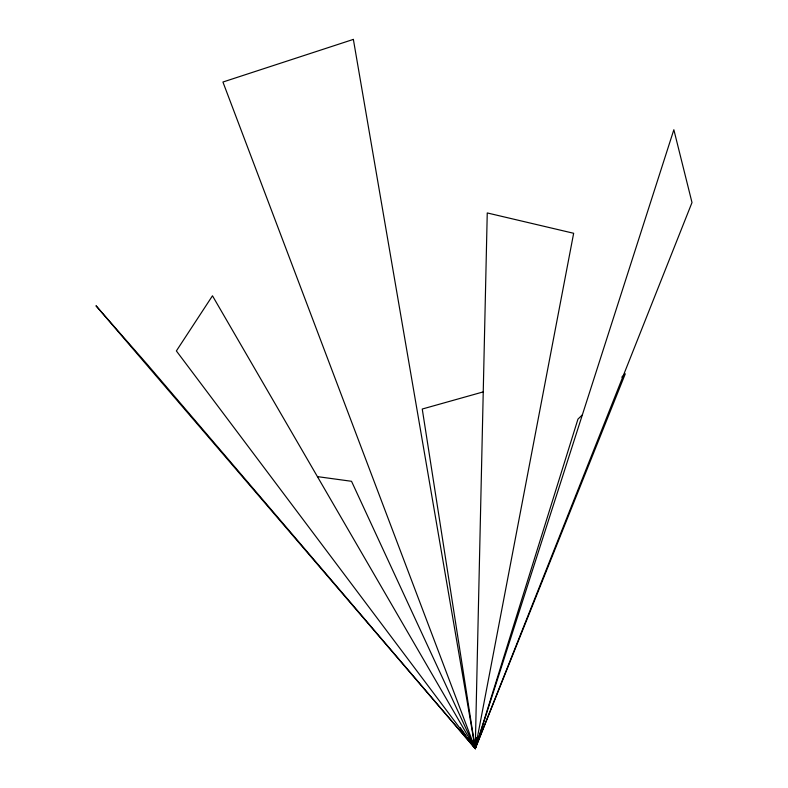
<?xml version="1.0" encoding="UTF-8"?>
<svg xmlns="http://www.w3.org/2000/svg" width="788" height="788" viewBox="0 0 788 788"><rect width="100%" height="100%" fill="white"/><g stroke="black" fill="none" stroke-linecap="round" stroke-linejoin="round"><path stroke-width="1.18" d="M475.982 742.503L475.253 748.6L95.998 305.744L146.716 363.76L475.253 748.6L625.288 373.817L621.781 377.166M476.277 740.07L476.573 737.627M582.332 414.921L577.959 419.118L475.253 748.6L176.374 350.936L212.474 295.796L475.253 748.6L692.002 202.546L673.848 129.744L475.253 748.6L467.373 737.617M483.231 391.902L422.25 409.031L475.253 748.6L573.654 233.278L487.25 212.947L475.253 748.6L351.527 481.291L317.485 476.632M460.212 727.629L465.935 735.618M353.369 39.4L222.925 82.031L475.253 748.6L353.369 39.4"/></g></svg>
